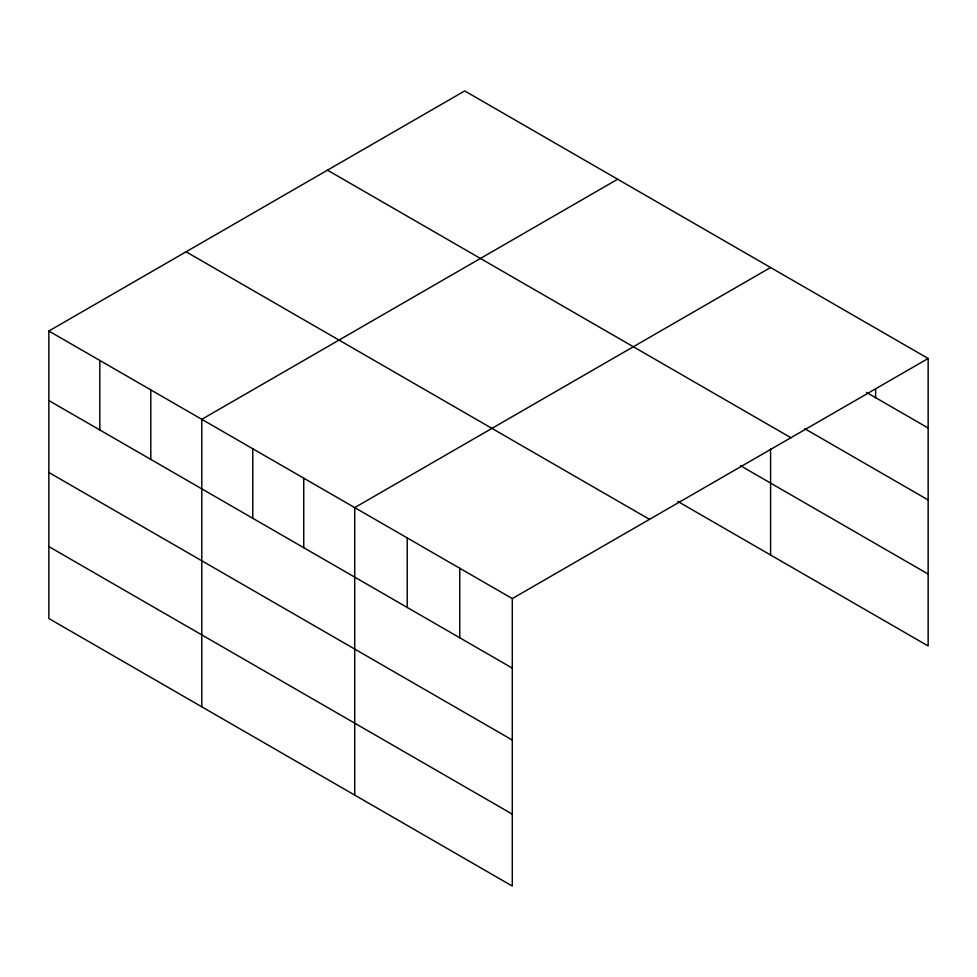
<?xml version="1.0" encoding="UTF-8"?>
<svg xmlns="http://www.w3.org/2000/svg" width="977" height="977" viewBox="0 0 977 977"><rect width="100%" height="100%" fill="white"/><g stroke="black" fill="none" stroke-linecap="round" stroke-linejoin="round"><path stroke-width="1.47" d="M48.85 331.032L512.29 598.583L512.29 886.066L48.85 618.514L48.85 331.032L464.71 90.934L928.15 358.486L928.15 645.968L677.782 501.421M617.647 179.231L201.787 419.328L201.787 706.798M770.584 267.515L354.712 507.613L354.712 795.095M512.29 598.583L928.15 358.486M866.44 392.375L928.15 428.011M804.718 428.683L928.15 499.943M327.478 170.157L790.918 437.72M740.517 465.711L928.15 574.049M186.082 251.797L649.522 519.361M48.85 400.546L512.29 668.109M48.85 472.477L512.29 740.041M48.85 546.583L512.29 814.146M875.624 388.614L875.624 397.688M770.584 448.98L770.584 554.997M459.764 568.26L459.764 637.786M407.238 537.936L407.238 607.462M303.737 478.193L303.737 547.706M252.762 448.761L252.762 518.274M150.8 389.896L150.8 459.41M99.825 360.464L99.825 429.978"/></g></svg>
